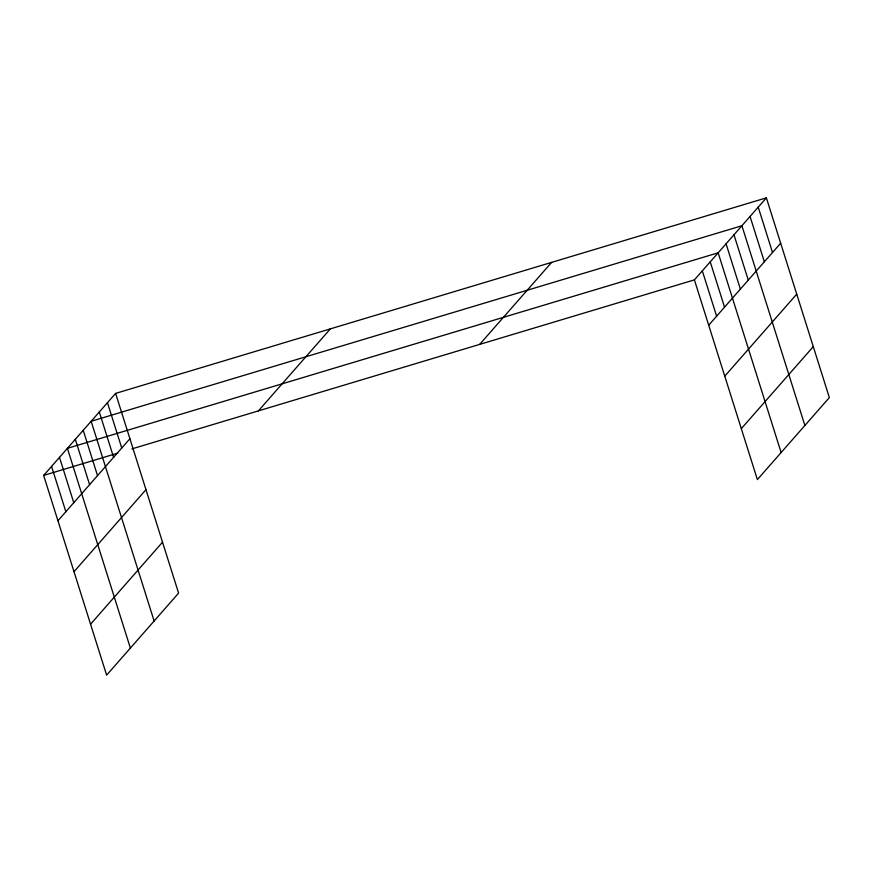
<?xml version="1.0" encoding="UTF-8"?>
<svg xmlns="http://www.w3.org/2000/svg" width="873" height="873" viewBox="0 0 873 873"><rect width="100%" height="100%" fill="white"/><g stroke="black" fill="none" stroke-linecap="round" stroke-linejoin="round"><path stroke-width="1.31" d="M115.618 393.396L178.594 593.127L106.626 675.145L43.65 475.414L115.618 393.396L766.374 197.855L829.35 397.586L757.382 479.604L694.406 279.873L766.374 197.855M57.945 520.745L129.913 438.726M74.009 571.695L145.977 489.677M258.397 410.877L330.365 328.87M90.563 624.195L162.531 542.177M479.659 344.399L551.627 262.38M708.701 325.214L780.669 243.196M724.765 376.165L796.733 294.146M741.319 428.654L813.287 346.636M43.65 475.414L117.79 453.131M131.856 448.908L694.406 279.873M758.222 207.152L772.518 252.493M750.06 216.449L764.355 261.791M804.884 425.478L741.908 225.747L91.152 421.277L154.128 621.009M733.986 234.772L748.281 280.102M726.074 243.785L740.369 289.127M781.128 452.541L718.163 252.81L67.396 448.34L130.372 648.072M710.24 261.835L724.535 307.165M702.329 270.848L716.624 316.19M107.455 402.693L121.751 448.024M99.304 411.98L113.599 457.321M83.23 430.302L97.525 475.632M75.318 439.326L89.613 484.657M59.484 457.365L73.779 502.706M51.562 466.389L65.857 511.72"/></g></svg>
